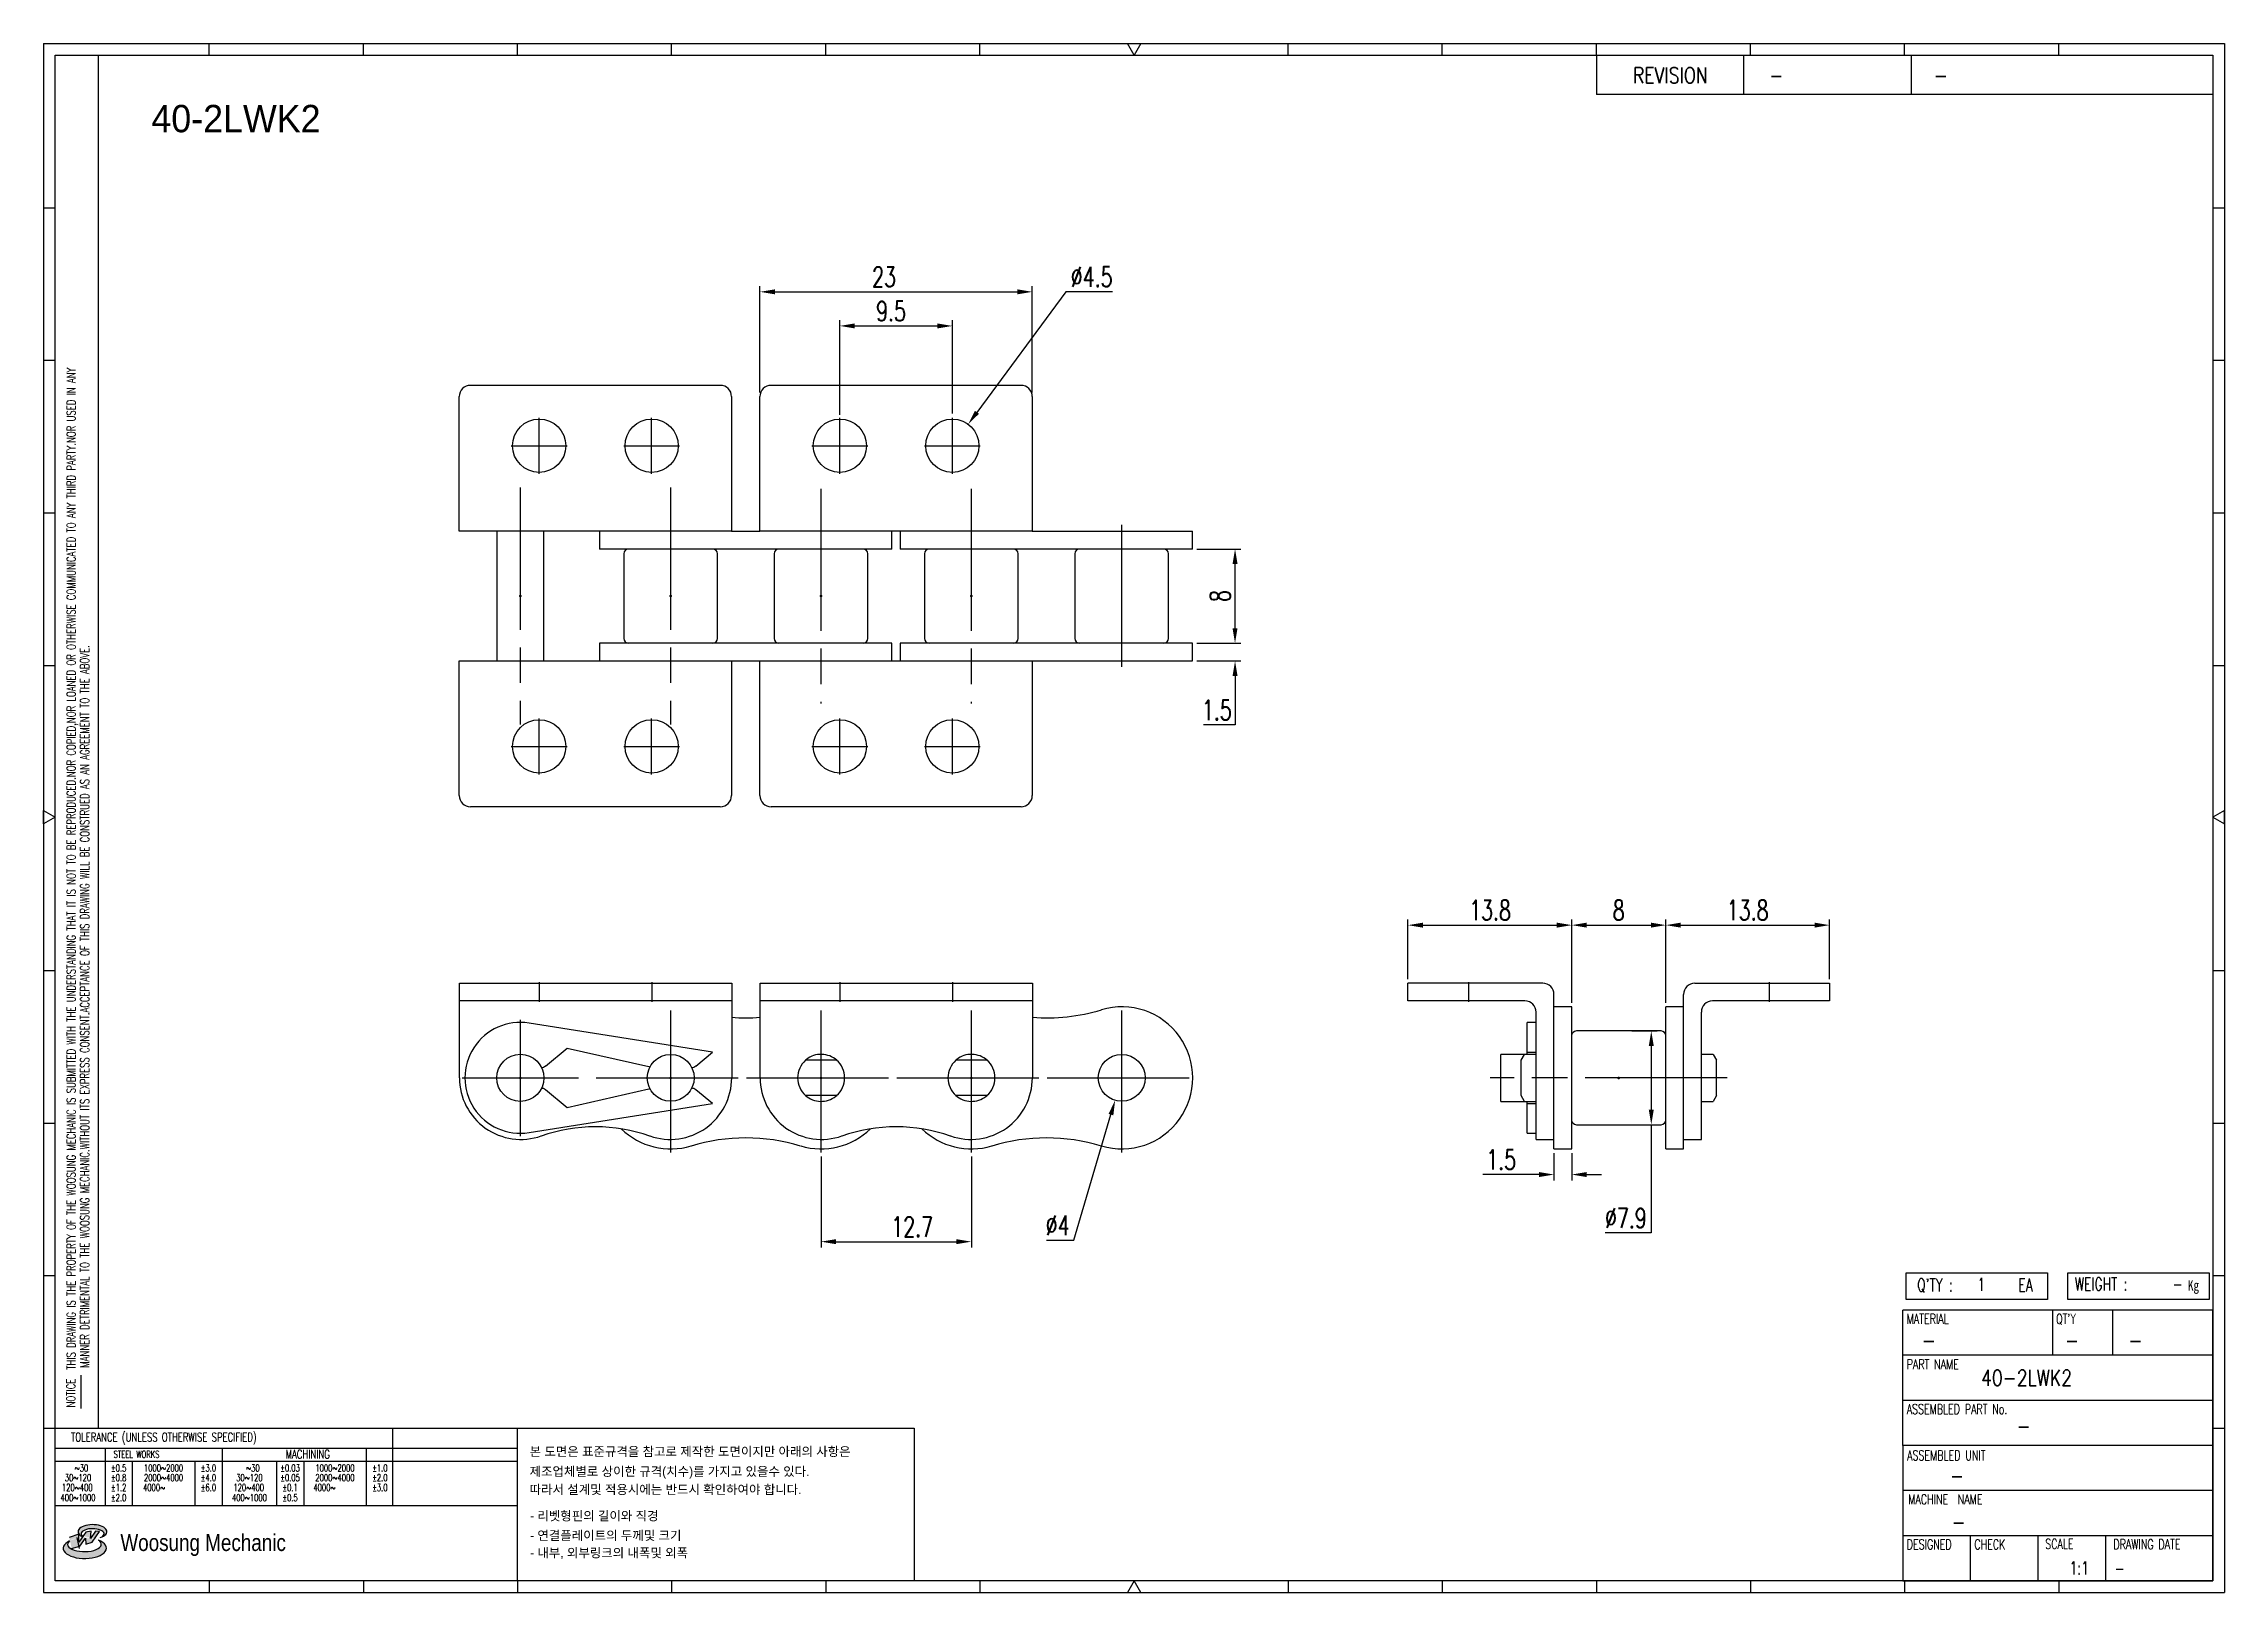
# Model space of a CAD drawing. Header units: millimetres. Extents: x 333 to 518, y 59 to 190.
import ezdxf
from ezdxf.enums import TextEntityAlignment as Align

# ---------------------------------------------------------------- set-up
doc = ezdxf.new("R2010")
doc.units = ezdxf.units.MM
doc.linetypes.add('AM_ISO08W050', pattern=[18, 12, -1.5, 3, -1.5])
doc.layers.get('Defpoints').update_dxf_attribs({"color": 80})
doc.layers.add('2d ConnectionPoints', color=7, linetype='Continuous', lineweight=50)
doc.layers.add('CL1', color=140, linetype='AM_ISO08W050', lineweight=25)
for name, color, linetype in [('S-DIM', 7, 'Continuous'), ('TITLE', 7, 'Continuous'), ('도면레이아웃', 7, 'Continuous')]:
    doc.layers.add(name, color=color, linetype=linetype)
doc.styles.add('HAN', font='ROMANS.shx', dxfattribs={"width": 0.7, "bigfont": 'whgtxt.shx'})
doc.styles.add('HKD_ST2', font='romans.shx', dxfattribs={"width": 0.7, "height": 4, "bigfont": '@extfont2.shx'})
doc.styles.add('HSG', font='SIMPLEX.shx', dxfattribs={"width": 0.7, "bigfont": 'HSG.shx'})
doc.styles.add('MtXpl_', font='Gulim.ttf')
doc.styles.add('SLDTEXTSTYLE4', font='arial.ttf', dxfattribs={"width": 0.8})
doc.dimstyles.new('AP0.7', dxfattribs={"dimscale": 0.7, "dimtxt": 2.4, "dimasz": 1.8, "dimexe": 0.7, "dimexo": 0.5, "dimgap": 0.6, "dimtad": 1, "dimtoh": 1, "dimdec": 1, "dimrnd": 0.01, "dimzin": 9, "dimdsep": 46, "dimtxsty": 'HSG', "dimcen": 0, "dimclrd": 251, "dimclre": 251, "dimclrt": 60, "dimazin": 2, "dimtp": 1, "dimtm": 1, "dimtfac": 0.5, "dimtdec": 1, "dimtofl": 0, "dimtmove": 0, "dimatfit": 3, "dimfxl": 0, "dimtvp": 1, "dimtolj": 2, "dimlwd": -1, "dimlwe": -1, "dimarcsym": 0})

# ---------------------------------------------------------------- blocks, each defined once
blk = doc.blocks.new('MAST')
at = {"layer": '도면레이아웃'}
h = blk.add_hatch(color=10, dxfattribs=at)
h.paths.add_polyline_path([(1.544, 35.177), (1.554, 34.966), (1.779, 35.034), (2.054, 35.422), (1.908, 35.446), (1.728, 35.167), (1.741, 35.439), (1.547, 35.405), (1.292, 35.041), (1.295, 35.33), (0.943, 35.208), (1.03, 34.8), (1.336, 34.885)])
edge = h.paths.add_edge_path()
edge.add_ellipse((1.795, 35.421), major_axis=(-0.53, 0), ratio=0.487785, start_angle=122.36065, end_angle=403.39574)
edge.add_line((1.411, 35.244), (1.419, 35.261))
edge.add_ellipse((1.798, 35.344), major_axis=(-0.423, 0), ratio=0.444396, start_angle=131.58977, end_angle=386.19408, ccw=False)
edge = h.paths.add_edge_path()
edge.add_ellipse((1.512, 34.815), major_axis=(-0.793, 0), ratio=0.480113, start_angle=314.67633, end_angle=590.85213)
edge.add_ellipse((1.501, 34.958), major_axis=(-0.62, 0), ratio=0.43311, start_angle=331.7024, end_angle=574.42495, ccw=False)
at = {"color": 140}
for p, q in [((0, 90.118), (80.15, 90.118)), ((0, 90.118), (0, 33.191)), ((80.15, 90.118), (80.15, 33.191)), ((57.068, 89.693), (57.068, 88.246)), ((62.47, 89.693), (62.47, 88.246)), ((68.635, 89.693), (68.635, 88.246)), ((79.725, 88.246), (57.068, 88.246)), ((68.449, 43.961), (68.449, 44.936)), ((68.449, 44.936), (73.654, 44.936)), ((73.654, 44.936), (73.654, 43.961)), ((74.39, 43.961), (74.39, 44.936)), ((74.39, 44.936), (79.595, 44.936)), ((79.595, 44.936), (79.595, 43.961)), ((68.336, 38.59), (68.336, 43.563)), ((79.725, 43.563), (68.336, 43.563)), ((73.654, 43.961), (68.449, 43.961)), ((73.827, 43.563), (73.827, 41.905)), ((79.595, 43.961), (74.39, 43.961)), ((76.037, 43.563), (76.037, 41.905)), ((79.725, 38.59), (79.725, 43.563)), ((79.725, 41.905), (68.336, 41.905)), ((79.725, 40.248), (68.336, 40.248)), ((68.336, 38.59), (68.336, 33.616)), ((79.725, 38.59), (68.336, 38.59)), ((79.725, 33.616), (79.725, 38.59)), ((79.725, 36.932), (68.336, 36.932)), ((79.725, 35.274), (68.336, 35.274)), ((70.822, 33.616), (70.822, 35.274)), ((73.309, 33.616), (73.309, 35.274)), ((75.796, 33.616), (75.796, 35.274)), ((0, 33.191), (80.15, 33.191)), ((68.336, 33.616), (79.725, 33.616))]:
    blk.add_line(p, q, dxfattribs=at)
for p, q in [((6.089, 89.693), (6.089, 90.118)), ((11.753, 89.693), (11.753, 90.118)), ((17.418, 89.693), (17.418, 90.118)), ((23.082, 89.693), (23.082, 90.118)), ((28.746, 89.693), (28.746, 90.118)), ((34.411, 89.693), (34.411, 90.118)), ((45.739, 89.693), (45.739, 90.118)), ((51.404, 89.693), (51.404, 90.118)), ((57.068, 89.693), (57.068, 90.118)), ((62.732, 89.693), (62.732, 90.118)), ((68.397, 89.693), (68.397, 90.118)), ((74.061, 89.693), (74.061, 90.118)), ((0, 84.085), (0.425, 84.085)), ((79.725, 84.085), (80.15, 84.085)), ((0, 78.478), (0.425, 78.478)), ((79.725, 78.478), (80.15, 78.478)), ((0, 72.87), (0.425, 72.87)), ((79.725, 72.87), (80.15, 72.87)), ((0, 67.262), (0.425, 67.262)), ((79.725, 67.262), (80.15, 67.262)), ((0, 56.047), (0.425, 56.047)), ((79.725, 56.047), (80.15, 56.047)), ((0, 50.439), (0.425, 50.439)), ((79.725, 50.439), (80.15, 50.439)), ((0, 44.832), (0.425, 44.832)), ((79.725, 44.832), (80.15, 44.832)), ((1.377, 39.947), (1.377, 41.174)), ((0, 39.224), (0.425, 39.224)), ((79.725, 39.224), (80.15, 39.224)), ((6.089, 33.616), (6.089, 33.191)), ((11.753, 33.616), (11.753, 33.191)), ((17.418, 33.616), (17.418, 33.191)), ((23.082, 33.616), (23.082, 33.191)), ((28.746, 33.616), (28.746, 33.191)), ((34.411, 33.616), (34.411, 33.191)), ((45.739, 33.616), (45.739, 33.191)), ((51.404, 33.616), (51.404, 33.191)), ((57.068, 33.616), (57.068, 33.191)), ((62.732, 33.616), (62.732, 33.191)), ((68.397, 33.616), (68.397, 33.191)), ((74.061, 33.616), (74.061, 33.191))]:
    blk.add_line(p, q)
at = {"color": 2}
for p, q in [((2.017, 39.224), (2.017, 89.693)), ((0.425, 39.224), (17.418, 39.224)), ((0.425, 38.487), (17.418, 38.487)), ((2.257, 38.487), (2.257, 36.382)), ((6.557, 38.5), (6.557, 36.382)), ((11.857, 38.487), (11.857, 36.382)), ((12.816, 39.224), (12.816, 36.382)), ((17.418, 33.616), (17.418, 39.224)), ((0.425, 38.012), (17.418, 38.012)), ((3.257, 38.012), (3.257, 36.382)), ((5.557, 38.012), (5.557, 36.382)), ((8.557, 38.012), (8.557, 36.382)), ((9.557, 38.026), (9.557, 36.382)), ((0.425, 36.382), (17.418, 36.382))]:
    blk.add_line(p, q, dxfattribs=at)
for points in [[(40.075, 89.693), (39.83, 90.118), (40.32, 90.118)], [(0.425, 61.679), (0, 61.433), (0, 61.924)], [(79.725, 61.679), (80.15, 61.433), (80.15, 61.924)], [(40.075, 33.616), (39.83, 33.191), (40.32, 33.191)]]:
    blk.add_lwpolyline(points, close=True)
at = {"color": 140}
blk.add_lwpolyline([(0.425, 89.693), (79.725, 89.693), (79.725, 33.616), (0.425, 33.616)], close=True, dxfattribs=at)
at = {"layer": '도면레이아웃'}
for p, q in [((1.295, 35.33), (0.943, 35.208)), ((1.547, 35.405), (1.292, 35.041)), ((1.292, 35.041), (1.295, 35.33)), ((1.741, 35.439), (1.547, 35.405)), ((1.908, 35.446), (1.728, 35.167)), ((1.728, 35.167), (1.741, 35.439)), ((1.779, 35.034), (2.054, 35.422)), ((2.054, 35.422), (1.908, 35.446)), ((1.03, 34.8), (1.336, 34.885)), ((1.224, 35.208), (1.311, 34.8)), ((1.224, 35.208), (1.224, 35.208)), ((1.336, 34.885), (1.544, 35.177)), ((1.419, 35.261), (1.411, 35.244)), ((1.544, 35.177), (1.554, 34.966)), ((1.554, 34.966), (1.779, 35.034))]:
    blk.add_line(p, q, dxfattribs=at)
for centre, major_axis, ratio, start_param, end_param in [((1.795, 35.421), (-0.53, 0), 0.487785, 2.135596, 7.040584), ((1.798, 35.344), (-0.423, 0), 0.444396, 2.296675, 6.740358), ((1.512, 34.815), (-0.793, 0), 0.480113, 5.492138, 10.312315), ((1.501, 34.958), (-0.62, 0), 0.43311, 5.789299, 10.025607)]:
    blk.add_ellipse(centre, major_axis=major_axis, ratio=ratio, start_param=start_param, end_param=end_param, dxfattribs=at)
for s, height, style, width, p in [('REVISION', 0.5806, 'HAN', 0.8, (58.415, 88.664)), ('-', 0.581, 'HAN', 0.8, (63.426, 88.664)), ('-', 0.581, 'HAN', 0.8, (69.468, 88.664)), ("Q'TY : ", 0.4746, 'HKD_ST2', 0.7, (68.857, 44.253)), ('1', 0.475, 'HKD_ST2', 0.7, (71.071, 44.275)), ('EA', 0.4746, 'HKD_ST2', 0.7, (72.578, 44.253)), ('WEIGHT : ', 0.4746, 'HKD_ST2', 0.7, (74.65, 44.286)), ('-', 0.581, 'HAN', 0.8, (69.029, 42.157)), ('-', 0.581, 'HAN', 0.8, (74.289, 42.157)), ('-', 0.581, 'HAN', 0.8, (76.623, 42.157)), ('-', 0.581, 'HAN', 0.8, (72.515, 39.013)), ('-', 0.581, 'HAN', 0.8, (70.067, 37.189)), ('-', 0.581, 'HAN', 0.8, (70.126, 35.48)), ('1:1', 0.4746, 'HKD_ST2', 0.7, (74.458, 33.848)), ('-', 0.475, 'HKD_ST2', 0.7, (76.112, 33.837))]:
    blk.add_text(s, height=height, dxfattribs=dict(style=style, width=width)).set_placement(p)
at = {"color": 6, "style": 'HKD_ST2', "width": 0.7}
for s, p in [(' THIS DRAWING IS THE PROPERTY OF THE WOOSUNG MECHANIC IS SUBMITTED WITH THE UNDERSTANDING THAT IT IS NOT TO BE REPRODUCED.NOR COPIED,NOR LOANED OR OTHERWISE COMMUNICATED TO ANY THIRD PARTY.NOR USED IN ANY', (1.173, 41.217)), ('MANNER DETRIMENTAL TO THE WOOSUNG MECHANIC.WITHOUT ITS EXPRESS CONSENT.ACCEPTANCE OF THIS DRAWING WILL BE CONSTRUED AS AN AGREEMENT TO THE ABOVE.', (1.672, 41.447))]:
    blk.add_text(s, height=0.326266, rotation=90, dxfattribs=at).set_placement(p)
at = {"style": 'HKD_ST2', "width": 0.7}
blk.add_text('-', height=0.475, dxfattribs=at).set_placement((78.613, 44.286), align=Align.RIGHT)
at = {"color": 254, "style": 'HKD_ST2', "width": 0.7}
for s, height, p in [('MATERIAL', 0.3651, (68.474, 43.425)), ("QT'Y", 0.3651, (73.965, 43.425)), ('PART NAME', 0.3651, (68.474, 41.756)), ('ASSEMBLED PART No.', 0.36511, (68.474, 40.109)), ('ASSEMBLED UNIT', 0.36511, (68.49, 38.408)), ('MACHINE  NAME', 0.36511, (68.532, 36.794)), ('DESIGNED', 0.3651, (68.474, 35.136)), ('CHECK', 0.3651, (70.961, 35.136)), ('SCALE', 0.3651, (73.566, 35.153)), ('DRAWING DATE', 0.36511, (76.071, 35.141))]:
    blk.add_text(s, height=height, dxfattribs=at).set_placement(p, align=Align.TOP_LEFT)
at = {"style": 'HKD_ST2', "width": 0.7}
blk.add_text('NOTICE', height=0.3263, rotation=90, dxfattribs=at).set_placement((1.163, 39.988))
blk.add_text('TOLERANCE (UNLESS OTHERWISE SPECIFIED)', height=0.32627, dxfattribs=at).set_placement((4.417, 38.896), align=Align.MIDDLE_CENTER)
at = {"color": 4, "style": 'HKD_ST2', "width": 0.7}
for s, height, p in [('%%12630', 0.261, (1.389, 37.762)), ('1000%%1262000', 0.26101, (4.407, 37.762)), ('%%12630', 0.261, (7.689, 37.762)), ('1000%%1262000', 0.26101, (10.707, 37.762)), ('120%%126400', 0.26101, (1.237, 37.045)), ('30%%126120', 0.261, (1.263, 37.411)), ('4000%%126', 0.261, (4.061, 37.045)), ('2000%%1264000', 0.26101, (4.407, 37.411)), ('120%%126400', 0.26101, (7.537, 37.045)), ('30%%126120', 0.261, (7.563, 37.411)), ('4000%%126', 0.261, (10.321, 37.045)), ('2000%%1264000', 0.26101, (10.707, 37.411)), ('400%%1261000', 0.26101, (1.263, 36.67)), ('400%%1261000', 0.26101, (7.563, 36.67))]:
    blk.add_text(s, height=height, dxfattribs=at).set_placement(p, align=Align.MIDDLE_CENTER)
for s, height, p in [('%%P0.5', 0.261, (2.757, 37.762)), ('STEEL WORKS', 0.26101, (3.416, 38.268)), ('%%P3.0', 0.261, (6.057, 37.762)), ('%%P0.03', 0.261, (9.057, 37.762)), ('MACHINING', 0.3263, (9.707, 38.27)), ('%%P1.0', 0.261, (12.357, 37.762)), ('%%P0.8', 0.261, (2.757, 37.411)), ('%%P1.2', 0.261, (2.757, 37.045)), ('%%P4.0', 0.261, (6.057, 37.411)), ('%%P6.0', 0.261, (6.057, 37.045)), ('%%P0.05', 0.261, (9.057, 37.411)), ('%%P0.1', 0.261, (9.057, 37.045)), ('%%P2.0', 0.261, (12.357, 37.411)), ('%%P3.0', 0.261, (12.357, 37.045)), ('%%P2.0', 0.261, (2.757, 36.67)), ('%%P0.5', 0.261, (9.057, 36.67))]:
    blk.add_text(s, height=height, dxfattribs=at).set_placement(p, align=Align.MIDDLE)
at = {"color": 1, "style": 'SLDTEXTSTYLE4', "width": 0.8}
blk.add_text('Woosung Mechanic', height=0.61957, dxfattribs=at).set_placement((2.822, 34.711))
at = {"layer": 'TITLE', "width": 0.8}
blk.add_text('Kg', height=0.3789, dxfattribs=at).set_placement((78.807, 44.286))
blk = doc.blocks.new('*D2')
at = {"layer": 'Defpoints', "color": 0, "transparency": 16777216}
for p in [(430.53, 139.24), (434.11, 139.24), (430.53, 137.74)]:
    blk.add_point(p, dxfattribs=at)
at = {"layer": 'S-DIM', "color": 251, "transparency": 16777216}
for p, q in [((434.11, 140.5), (434.11, 141.76)), ((430.88, 139.24), (434.6, 139.24)), ((430.88, 137.74), (434.6, 137.74)), ((434.11, 136.48), (434.11, 132.33)), ((434.11, 132.33), (431.45, 132.33))]:
    blk.add_line(p, q, dxfattribs=at)
for points in [[(433.9, 140.5), (434.32, 140.5), (434.11, 139.24)], [(433.9, 136.48), (434.32, 136.48), (434.11, 137.74)]]:
    blk.add_solid(points, dxfattribs=at)
at = {"layer": 'S-DIM', "color": 60, "transparency": 16777216, "insert": (432.57, 133.59), "char_height": 1.68, "attachment_point": 5, "style": 'HSG'}
blk.add_mtext('\\A2;1.5', dxfattribs=at)
blk = doc.blocks.new('*D3')
at = {"layer": 'Defpoints', "color": 0, "transparency": 16777216}
for p in [(430.53, 147.19), (434.11, 147.19), (430.53, 139.24)]:
    blk.add_point(p, dxfattribs=at)
at = {"layer": 'S-DIM', "color": 251, "transparency": 16777216}
for p, q in [((430.88, 147.19), (434.6, 147.19)), ((434.11, 140.5), (434.11, 145.93)), ((430.88, 139.24), (434.6, 139.24))]:
    blk.add_line(p, q, dxfattribs=at)
for points in [[(433.9, 145.93), (434.32, 145.93), (434.11, 147.19)], [(433.9, 140.5), (434.32, 140.5), (434.11, 139.24)]]:
    blk.add_solid(points, dxfattribs=at)
at = {"layer": 'S-DIM', "color": 60, "transparency": 16777216, "insert": (432.85, 143.22), "char_height": 1.68, "attachment_point": 5, "rotation": 90, "style": 'HSG'}
blk.add_mtext('\\A2;8', dxfattribs=at)
blk = doc.blocks.new('*D4')
at = {"layer": 'Defpoints', "color": 0, "transparency": 16777216}
for p in [(416.98, 168.92), (393.98, 160.07), (416.98, 160.07)]:
    blk.add_point(p, dxfattribs=at)
at = {"layer": 'S-DIM', "color": 251, "transparency": 16777216}
for p, q in [((393.98, 160.42), (393.98, 169.41)), ((395.24, 168.92), (415.72, 168.92)), ((416.98, 160.42), (416.98, 169.41))]:
    blk.add_line(p, q, dxfattribs=at)
for points in [[(395.24, 169.13), (395.24, 168.71), (393.98, 168.92)], [(415.72, 169.13), (415.72, 168.71), (416.98, 168.92)]]:
    blk.add_solid(points, dxfattribs=at)
at = {"layer": 'S-DIM', "color": 60, "transparency": 16777216, "insert": (404.46, 170.18), "char_height": 1.68, "attachment_point": 5, "style": 'HSG'}
blk.add_mtext('\\A2;23', dxfattribs=at)
blk = doc.blocks.new('*D5')
at = {"layer": 'Defpoints', "color": 0, "transparency": 16777216}
for p in [(410.23, 166.04), (400.73, 158.17), (410.23, 158.28)]:
    blk.add_point(p, dxfattribs=at)
at = {"layer": 'S-DIM', "color": 251, "transparency": 16777216}
for p, q in [((400.73, 158.52), (400.73, 166.53)), ((401.99, 166.04), (408.97, 166.04)), ((410.23, 158.63), (410.23, 166.53))]:
    blk.add_line(p, q, dxfattribs=at)
for points in [[(401.99, 166.25), (401.99, 165.83), (400.73, 166.04)], [(408.97, 166.25), (408.97, 165.83), (410.23, 166.04)]]:
    blk.add_solid(points, dxfattribs=at)
at = {"layer": 'S-DIM', "color": 60, "transparency": 16777216, "insert": (405.05, 167.3), "char_height": 1.68, "attachment_point": 5, "style": 'HSG'}
blk.add_mtext('\\A2;9.5', dxfattribs=at)
blk = doc.blocks.new('*D6')
at = {"layer": 'Defpoints', "color": 0, "transparency": 16777216}
for p in [(411.56, 157.73), (408.89, 154.11)]:
    blk.add_point(p, dxfattribs=at)
at = {"layer": 'S-DIM', "color": 251, "transparency": 16777216}
for p, q in [((419.82, 168.92), (412.31, 158.74)), ((423.77, 168.92), (419.82, 168.92))]:
    blk.add_line(p, q, dxfattribs=at)
blk.add_solid([(412.14, 158.87), (412.48, 158.62), (411.56, 157.73)], dxfattribs=at)
at = {"layer": 'S-DIM', "color": 60, "transparency": 16777216, "insert": (422, 170.18), "char_height": 1.68, "attachment_point": 5, "style": 'HSG'}
blk.add_mtext('\\A2;∅4.5', dxfattribs=at)
blk = doc.blocks.new('*D7')
at = {"layer": 'Defpoints', "color": 0, "transparency": 16777216}
for p in [(399.14, 96.22), (411.84, 96.22), (411.84, 88.68)]:
    blk.add_point(p, dxfattribs=at)
at = {"layer": 'S-DIM', "color": 251, "transparency": 16777216}
for p, q in [((399.14, 95.87), (399.14, 88.19)), ((411.84, 95.87), (411.84, 88.19)), ((400.4, 88.68), (410.58, 88.68))]:
    blk.add_line(p, q, dxfattribs=at)
for points in [[(400.4, 88.89), (400.4, 88.47), (399.14, 88.68)], [(410.58, 88.89), (410.58, 88.47), (411.84, 88.68)]]:
    blk.add_solid(points, dxfattribs=at)
at = {"layer": 'S-DIM', "color": 60, "transparency": 16777216, "insert": (406.84, 89.94), "char_height": 1.68, "attachment_point": 5, "style": 'HSG'}
blk.add_mtext('\\A2;12.7', dxfattribs=at)
blk = doc.blocks.new('*D8')
at = {"layer": 'Defpoints', "color": 0, "transparency": 16777216}
for p in [(425.11, 104.42), (423.98, 100.61)]:
    blk.add_point(p, dxfattribs=at)
at = {"layer": 'S-DIM', "color": 251, "transparency": 16777216}
for p, q in [((420.5, 88.8), (423.63, 99.41)), ((418.17, 88.8), (420.5, 88.8))]:
    blk.add_line(p, q, dxfattribs=at)
blk.add_solid([(423.42, 99.47), (423.83, 99.35), (423.98, 100.61)], dxfattribs=at)
at = {"layer": 'S-DIM', "color": 60, "transparency": 16777216, "insert": (419.12, 90.06), "char_height": 1.68, "attachment_point": 5, "style": 'HSG'}
blk.add_mtext('\\A2;∅4', dxfattribs=at)
blk = doc.blocks.new('*D9')
at = {"layer": 'Defpoints', "color": 0, "transparency": 16777216}
for p in [(462.55, 115.42), (448.72, 110.52), (462.55, 108.52)]:
    blk.add_point(p, dxfattribs=at)
at = {"layer": 'S-DIM', "color": 251, "transparency": 16777216}
for p, q in [((448.72, 110.87), (448.72, 115.91)), ((449.98, 115.42), (461.29, 115.42)), ((462.55, 108.87), (462.55, 115.91))]:
    blk.add_line(p, q, dxfattribs=at)
for points in [[(449.98, 115.63), (449.98, 115.21), (448.72, 115.42)], [(461.29, 115.63), (461.29, 115.21), (462.55, 115.42)]]:
    blk.add_solid(points, dxfattribs=at)
at = {"layer": 'S-DIM', "color": 60, "transparency": 16777216, "insert": (455.65, 116.68), "char_height": 1.68, "attachment_point": 5, "style": 'HSG'}
blk.add_mtext('\\A2;13.8', dxfattribs=at)
blk = doc.blocks.new('*D10')
at = {"layer": 'Defpoints', "color": 0, "transparency": 16777216}
for p in [(470.5, 115.42), (462.55, 108.52), (470.5, 108.52)]:
    blk.add_point(p, dxfattribs=at)
at = {"layer": 'S-DIM', "color": 251, "transparency": 16777216}
for p, q in [((462.55, 108.87), (462.55, 115.91)), ((463.81, 115.42), (469.24, 115.42)), ((470.5, 108.87), (470.5, 115.91))]:
    blk.add_line(p, q, dxfattribs=at)
for points in [[(463.81, 115.63), (463.81, 115.21), (462.55, 115.42)], [(469.24, 115.63), (469.24, 115.21), (470.5, 115.42)]]:
    blk.add_solid(points, dxfattribs=at)
at = {"layer": 'S-DIM', "color": 60, "transparency": 16777216, "insert": (466.52, 116.68), "char_height": 1.68, "attachment_point": 5, "style": 'HSG'}
blk.add_mtext('\\A2;8', dxfattribs=at)
blk = doc.blocks.new('*D11')
at = {"layer": 'Defpoints', "color": 0, "transparency": 16777216}
for p in [(484.32, 115.42), (484.32, 110.52), (470.5, 108.52)]:
    blk.add_point(p, dxfattribs=at)
at = {"layer": 'S-DIM', "color": 251, "transparency": 16777216}
for p, q in [((470.5, 108.87), (470.5, 115.91)), ((471.76, 115.42), (483.06, 115.42)), ((484.32, 110.87), (484.32, 115.91))]:
    blk.add_line(p, q, dxfattribs=at)
for points in [[(471.76, 115.63), (471.76, 115.21), (470.5, 115.42)], [(483.06, 115.63), (483.06, 115.21), (484.32, 115.42)]]:
    blk.add_solid(points, dxfattribs=at)
at = {"layer": 'S-DIM', "color": 60, "transparency": 16777216, "insert": (477.41, 116.68), "char_height": 1.68, "attachment_point": 5, "style": 'HSG'}
blk.add_mtext('\\A2;13.8', dxfattribs=at)
blk = doc.blocks.new('*D12')
at = {"layer": 'Defpoints', "color": 0, "transparency": 16777216}
for p in [(461.05, 96.52), (462.55, 96.52), (461.05, 94.35)]:
    blk.add_point(p, dxfattribs=at)
at = {"layer": 'S-DIM', "color": 251, "transparency": 16777216}
for p, q in [((461.05, 96.17), (461.05, 93.86)), ((462.55, 96.17), (462.55, 93.86)), ((459.79, 94.35), (455.05, 94.35)), ((463.81, 94.35), (465.07, 94.35))]:
    blk.add_line(p, q, dxfattribs=at)
for points in [[(459.79, 94.56), (459.79, 94.14), (461.05, 94.35)], [(463.81, 94.56), (463.81, 94.14), (462.55, 94.35)]]:
    blk.add_solid(points, dxfattribs=at)
at = {"layer": 'S-DIM', "color": 60, "transparency": 16777216, "insert": (456.59, 95.61), "char_height": 1.68, "attachment_point": 5, "style": 'HSG'}
blk.add_mtext('\\A2;1.5', dxfattribs=at)
blk = doc.blocks.new('*D13')
at = {"layer": 'Defpoints', "color": 0, "transparency": 16777216}
for p in [(467.28, 106.48), (467.28, 98.56), (469.27, 98.56)]:
    blk.add_point(p, dxfattribs=at)
at = {"layer": 'S-DIM', "color": 251, "transparency": 16777216}
for p, q in [((467.63, 106.48), (469.76, 106.48)), ((469.27, 105.22), (469.27, 99.82)), ((467.63, 98.56), (469.76, 98.56)), ((469.27, 98.56), (469.27, 89.42)), ((469.27, 89.42), (465.38, 89.42))]:
    blk.add_line(p, q, dxfattribs=at)
for points in [[(469.06, 105.22), (469.48, 105.22), (469.27, 106.48)], [(469.06, 99.82), (469.48, 99.82), (469.27, 98.56)]]:
    blk.add_solid(points, dxfattribs=at)
at = {"layer": 'S-DIM', "color": 60, "transparency": 16777216, "insert": (467.12, 90.68), "char_height": 1.68, "attachment_point": 5, "style": 'HSG'}
blk.add_mtext('\\A2;%%c7.9', dxfattribs=at)

msp = doc.modelspace()

# ---------------------------------------------------------------- linework, layer by layer
for p, q in [((390.63, 161.02), (369.53, 161.02)), ((416.03, 161.02), (394.93, 161.02)), ((368.58, 148.69), (368.58, 160.07)), ((391.58, 160.07), (391.58, 148.69)), ((393.98, 148.69), (393.98, 160.07)), ((416.98, 160.07), (416.98, 148.69)), ((391.58, 148.69), (368.58, 148.69)), ((371.74, 148.69), (371.74, 137.74)), ((375.71, 137.74), (375.71, 148.69)), ((380.43, 148.69), (380.43, 147.19)), ((391.58, 148.69), (393.98, 148.69)), ((416.98, 148.69), (393.98, 148.69)), ((405.13, 147.19), (405.13, 148.69)), ((405.83, 148.69), (405.83, 147.19)), ((416.98, 148.69), (430.53, 148.69)), ((430.53, 147.19), (430.53, 148.69)), ((405.13, 147.19), (380.43, 147.19)), ((382.47, 146.79), (382.47, 139.64)), ((390.39, 139.64), (390.39, 146.79)), ((395.17, 146.79), (395.17, 139.64)), ((403.09, 139.64), (403.09, 146.79)), ((430.53, 147.19), (405.83, 147.19)), ((407.87, 146.79), (407.87, 139.64)), ((415.79, 139.64), (415.79, 146.79)), ((420.57, 146.79), (420.57, 139.64)), ((428.49, 139.64), (428.49, 146.79)), ((380.43, 139.24), (380.43, 137.74)), ((405.13, 139.24), (380.43, 139.24)), ((405.13, 137.74), (405.13, 139.24)), ((405.83, 139.24), (405.83, 137.74)), ((430.53, 139.24), (405.83, 139.24)), ((430.53, 137.74), (430.53, 139.24)), ((368.58, 126.37), (368.58, 137.74)), ((368.58, 137.74), (391.58, 137.74)), ((391.58, 137.74), (393.98, 137.74)), ((391.58, 137.74), (391.58, 126.37)), ((393.98, 126.37), (393.98, 137.74)), ((393.98, 137.74), (416.98, 137.74)), ((416.98, 137.74), (430.53, 137.74)), ((416.98, 137.74), (416.98, 126.37)), ((390.63, 125.42), (369.53, 125.42)), ((416.03, 125.42), (394.93, 125.42)), ((368.59, 110.52), (391.59, 110.52)), ((368.59, 102.52), (368.59, 110.52)), ((391.59, 109.02), (368.59, 109.02)), ((391.59, 110.52), (391.59, 102.52)), ((393.99, 110.52), (416.99, 110.52)), ((393.99, 102.52), (393.99, 110.52)), ((416.99, 109.02), (393.99, 109.02)), ((416.99, 110.52), (416.99, 102.52)), ((460.1, 110.52), (448.72, 110.52)), ((448.72, 109.02), (448.72, 110.52)), ((458.6, 109.02), (448.72, 109.02)), ((461.05, 108.52), (461.05, 109.57)), ((472, 108.52), (472, 109.57)), ((472.95, 110.52), (484.32, 110.52)), ((484.32, 109.02), (474.45, 109.02)), ((484.32, 110.52), (484.32, 109.02)), ((389.96, 104.69), (374.48, 107.14)), ((459.55, 107.2), (458.8, 107.2)), ((458.8, 104.5), (458.8, 107.2)), ((459.55, 97.32), (459.55, 108.07)), ((462.55, 108.52), (461.05, 108.52)), ((461.05, 96.52), (461.05, 108.52)), ((462.55, 96.52), (462.55, 108.52)), ((472, 108.52), (470.5, 108.52)), ((470.5, 96.52), (470.5, 108.52)), ((472, 96.52), (472, 108.52)), ((473.5, 97.32), (473.5, 108.07)), ((375.86, 103.52), (377.68, 105.04)), ((377.68, 105.04), (384.59, 103.47)), ((470.1, 106.48), (462.94, 106.48)), ((388.56, 103.52), (389.96, 104.69)), ((397.91, 104.07), (397.83, 104.01)), ((400.46, 104.01), (397.83, 104.01)), ((398.05, 104.17), (397.91, 104.07)), ((398.19, 104.26), (398.05, 104.17)), ((398.35, 104.34), (398.19, 104.26)), ((398.51, 104.4), (398.35, 104.34)), ((398.68, 104.45), (398.51, 104.4)), ((398.85, 104.48), (398.68, 104.45)), ((399.02, 104.5), (398.85, 104.48)), ((399.19, 104.5), (399.02, 104.5)), ((399.37, 104.49), (399.19, 104.5)), ((399.54, 104.46), (399.37, 104.49)), ((399.71, 104.42), (399.54, 104.46)), ((399.87, 104.37), (399.71, 104.42)), ((400.03, 104.3), (399.87, 104.37)), ((400.18, 104.21), (400.03, 104.3)), ((400.32, 104.12), (400.18, 104.21)), ((400.46, 104.01), (400.32, 104.12)), ((410.61, 104.07), (410.53, 104.01)), ((413.16, 104.01), (410.53, 104.01)), ((410.75, 104.17), (410.61, 104.07)), ((410.89, 104.26), (410.75, 104.17)), ((411.05, 104.34), (410.89, 104.26)), ((411.21, 104.4), (411.05, 104.34)), ((411.38, 104.45), (411.21, 104.4)), ((411.55, 104.48), (411.38, 104.45)), ((411.72, 104.5), (411.55, 104.48)), ((411.89, 104.5), (411.72, 104.5)), ((412.07, 104.49), (411.89, 104.5)), ((412.24, 104.46), (412.07, 104.49)), ((412.41, 104.42), (412.24, 104.46)), ((412.57, 104.37), (412.41, 104.42)), ((412.73, 104.3), (412.57, 104.37)), ((412.88, 104.21), (412.73, 104.3)), ((413.02, 104.12), (412.88, 104.21)), ((413.16, 104.01), (413.02, 104.12)), ((456.57, 100.53), (456.57, 104.5)), ((458.56, 104.5), (456.57, 104.5)), ((458.27, 104.01), (458.56, 104.5)), ((458.27, 101.03), (458.27, 104.01)), ((459.55, 104.5), (458.56, 104.5)), ((458.8, 104.69), (459.55, 104.69)), ((474.49, 104.5), (473.5, 104.5)), ((474.49, 104.5), (474.77, 104.01)), ((474.77, 101.03), (474.77, 104.01)), ((377.68, 99.99), (375.86, 101.52)), ((384.59, 101.57), (377.68, 99.99)), ((389.96, 100.35), (388.56, 101.52)), ((374.48, 97.9), (389.96, 100.35)), ((397.83, 101.03), (397.97, 100.92)), ((400.46, 101.03), (397.83, 101.03)), ((397.97, 100.92), (398.11, 100.82)), ((398.11, 100.82), (398.26, 100.74)), ((398.26, 100.74), (398.42, 100.67)), ((398.42, 100.67), (398.58, 100.61)), ((398.58, 100.61), (398.75, 100.57)), ((398.75, 100.57), (398.92, 100.55)), ((398.92, 100.55), (399.1, 100.53)), ((399.1, 100.53), (399.27, 100.54)), ((399.27, 100.54), (399.44, 100.56)), ((399.44, 100.56), (399.61, 100.59)), ((399.61, 100.59), (399.78, 100.64)), ((399.78, 100.64), (399.94, 100.7)), ((399.94, 100.7), (400.09, 100.78)), ((400.09, 100.78), (400.24, 100.86)), ((400.24, 100.86), (400.38, 100.97)), ((400.38, 100.97), (400.46, 101.03)), ((410.53, 101.03), (410.67, 100.92)), ((413.16, 101.03), (410.53, 101.03)), ((410.67, 100.92), (410.81, 100.82)), ((410.81, 100.82), (410.96, 100.74)), ((410.96, 100.74), (411.12, 100.67)), ((411.12, 100.67), (411.28, 100.61)), ((411.28, 100.61), (411.45, 100.57)), ((411.45, 100.57), (411.62, 100.55)), ((411.62, 100.55), (411.8, 100.53)), ((411.8, 100.53), (411.97, 100.54)), ((411.97, 100.54), (412.14, 100.56)), ((412.14, 100.56), (412.31, 100.59)), ((412.31, 100.59), (412.48, 100.64)), ((412.48, 100.64), (412.64, 100.7)), ((412.64, 100.7), (412.79, 100.78)), ((412.79, 100.78), (412.94, 100.86)), ((412.94, 100.86), (413.08, 100.97)), ((413.08, 100.97), (413.16, 101.03)), ((456.57, 100.53), (458.56, 100.53)), ((458.56, 100.53), (458.27, 101.03)), ((458.56, 100.53), (459.55, 100.53)), ((458.8, 97.84), (458.8, 100.53)), ((458.8, 100.35), (459.55, 100.35)), ((473.5, 100.53), (474.49, 100.53)), ((474.77, 101.03), (474.49, 100.53)), ((458.8, 97.84), (459.55, 97.84)), ((462.94, 98.56), (470.1, 98.56)), ((459.55, 97.32), (461.05, 97.32)), ((461.05, 96.52), (462.55, 96.52)), ((470.5, 96.52), (472, 96.52)), ((472, 97.32), (473.5, 97.32))]:
    msp.add_line(p, q)
at = {"color": 140}
msp.add_lwpolyline([(373.5, 72.92), (407.01, 72.92), (407.01, 60.03), (373.5, 60.03)], close=True, dxfattribs=at)
for centre, radius in [((375.33, 155.92), 2.25), ((384.83, 155.92), 2.25), ((400.73, 155.92), 2.25), ((410.23, 155.92), 2.25), ((375.33, 130.52), 2.25), ((384.83, 130.52), 2.25), ((400.73, 130.52), 2.25), ((410.23, 130.52), 2.25), ((373.74, 102.52), 1.99), ((386.44, 102.52), 1.98), ((424.54, 102.52), 1.98)]:
    msp.add_circle(centre, radius)
for centre, radius, start, end in [((369.53, 160.07), 0.95, 90, 180), ((390.63, 160.07), 0.95, 0, 90), ((394.93, 160.07), 0.95, 90, 180), ((416.03, 160.07), 0.95, 0, 90), ((382.87, 146.79), 0.397, 90, 180), ((389.99, 146.79), 0.398, 0, 90), ((395.57, 146.79), 0.398, 90, 180), ((402.69, 146.79), 0.398, 0, 90), ((408.27, 146.79), 0.398, 90, 180), ((415.39, 146.79), 0.397, 0, 90), ((420.97, 146.79), 0.398, 90, 180), ((428.09, 146.79), 0.397, 0, 90), ((382.87, 139.64), 0.397, 180, 270), ((389.99, 139.64), 0.397, 270, 0), ((395.57, 139.64), 0.398, 180, 270), ((402.69, 139.64), 0.398, 270, 0), ((408.27, 139.64), 0.398, 180, 270), ((415.39, 139.64), 0.397, 270, 0), ((420.97, 139.64), 0.398, 180, 270), ((428.09, 139.64), 0.398, 270, 0), ((369.53, 126.37), 0.95, 180, 270), ((390.63, 126.37), 0.95, 270, 0), ((394.93, 126.37), 0.95, 180, 270), ((416.03, 126.37), 0.95, 270, 0), ((458.6, 108.07), 0.95, 0, 90), ((460.1, 109.57), 0.95, 0, 90), ((472.95, 109.57), 0.95, 90, 180), ((474.45, 108.07), 0.95, 90, 180), ((373.74, 102.52), 4.68, 81, 279), ((392.79, 123.72), 16.13, 265.7346, 274.2654), ((418.19, 123.72), 16.13, 265.7346, 286.6718), ((424.54, 102.52), 6, 253.3282, 106.6718), ((462.94, 106.08), 0.398, 90, 180), ((470.1, 106.08), 0.398, 0, 90), ((375.53, 103.92), 0.52, 269.5113, 310), ((384.71, 103.98), 0.52, 257.155, 268.512), ((388.23, 103.92), 0.52, 269.5113, 310), ((399.14, 102.52), 1.98, 131.4096, 228.5904), ((399.14, 102.52), 1.99, 311.4096, 48.5904), ((411.84, 102.52), 1.98, 131.4096, 228.5904), ((411.84, 102.52), 1.99, 311.4096, 48.5904), ((373.79, 102.52), 5.2, 180, 289.2162), ((375.53, 101.12), 0.52, 50, 90.4887), ((384.71, 101.06), 0.52, 91.488, 102.845), ((386.39, 102.52), 5.2, 250.7838, 0), ((388.23, 101.12), 0.52, 50, 90.4887), ((399.19, 102.52), 5.2, 180, 289.2162), ((411.79, 102.52), 5.2, 250.7838, 0), ((380.09, 84.44), 13.94, 70.7838, 109.2162), ((386.44, 102.52), 6, 225.8246, 286.6718), ((399.14, 102.52), 6, 253.3282, 314.1754), ((405.49, 84.44), 13.94, 70.7838, 109.2162), ((411.84, 102.52), 6, 225.8246, 286.6718), ((462.94, 98.96), 0.398, 180, 270), ((470.1, 98.96), 0.398, 270, 0), ((392.79, 81.31), 16.13, 73.3282, 106.6718), ((418.19, 81.31), 16.13, 73.3282, 106.6718)]:
    msp.add_arc(centre, radius, start, end)
at = {"layer": '2d ConnectionPoints'}
for p in [(373.73, 143.22), (386.43, 143.22), (386.43, 143.22), (399.13, 143.22), (399.13, 143.22), (411.83, 143.22), (373.74, 102.52), (386.44, 102.52), (386.44, 102.52), (399.14, 102.52), (399.14, 102.52), (411.84, 102.52), (466.52, 102.52), (466.52, 102.52), (466.52, 102.52), (466.52, 102.52)]:
    msp.add_point(p, dxfattribs=at)
at = {"layer": 'CL1'}
for p, q in [((375.33, 153.55), (375.33, 158.28)), ((384.83, 153.55), (384.83, 158.28)), ((400.73, 153.55), (400.73, 158.28)), ((410.23, 153.55), (410.23, 158.28)), ((372.97, 155.92), (377.69, 155.92)), ((382.47, 155.92), (387.19, 155.92)), ((398.37, 155.92), (403.09, 155.92)), ((407.87, 155.92), (412.59, 155.92)), ((373.73, 152.38), (373.73, 132.36)), ((386.43, 152.38), (386.43, 132.36)), ((399.13, 152.29), (399.13, 134.14)), ((411.83, 152.29), (411.83, 134.14)), ((424.53, 149.24), (424.53, 137.19)), ((375.33, 128.15), (375.33, 132.88)), ((384.83, 128.15), (384.83, 132.88)), ((400.73, 128.15), (400.73, 132.88)), ((410.23, 128.15), (410.23, 132.88)), ((372.97, 130.52), (377.69, 130.52)), ((382.47, 130.52), (387.19, 130.52)), ((398.37, 130.52), (403.09, 130.52)), ((407.87, 130.52), (412.59, 130.52)), ((375.34, 110.59), (375.34, 108.94)), ((384.84, 110.59), (384.84, 108.94)), ((400.74, 110.59), (400.74, 108.94)), ((410.24, 110.59), (410.24, 108.94)), ((453.82, 110.59), (453.82, 108.94)), ((479.22, 110.59), (479.22, 108.94)), ((386.44, 96.22), (386.44, 108.82)), ((399.14, 96.22), (399.14, 108.82)), ((411.84, 96.22), (411.84, 108.82)), ((424.54, 96.22), (424.54, 108.82)), ((373.74, 97.6), (373.74, 107.43)), ((368.83, 102.52), (378.66, 102.52)), ((380.14, 102.52), (392.74, 102.52)), ((392.84, 102.52), (405.44, 102.52)), ((405.54, 102.52), (418.14, 102.52)), ((418.24, 102.52), (430.84, 102.52)), ((475.68, 102.52), (455.66, 102.52))]:
    msp.add_line(p, q, dxfattribs=at)

# ---------------------------------------------------------------- block references
at = {"color": 140, "xscale": 2.29835428307775, "yscale": 2.29835428307775, "zscale": 2.29835428307775}
msp.add_blockref('MAST', (333.47, -17.23), dxfattribs=at)

# ---------------------------------------------------------------- texts
at = {"color": 254, "style": 'MtXpl_'}
msp.add_text('40-2LWK2', height=2.313, dxfattribs=at).set_placement((342.57, 182.4))
at = {"style": 'HAN', "width": 0.8}
msp.add_text('40-2LWK2', height=1.334, dxfattribs=at).set_placement((497.13, 76.51))
at = {"color": 140, "style": 'MtXpl_'}
for s, p in [('본 도면은 표준규격을 참고로 제작한 도면이지만 아래의 사항은', (374.52, 70.57)), ('제조업체별로 상이한 규격(치수)를 가지고 있을수 있다.', (374.52, 68.89)), ('따라서 설계및 적용시에는 반드시 확인하여야 합니다.', (374.52, 67.36)), ('- 리벳형핀의 길이와 직경', (374.56, 65.13)), ('- 연결플레이트의 두께및 크기', (374.56, 63.48)), ('- 내부, 외부링크의 내폭및 외폭', (374.56, 62.01))]:
    msp.add_text(s, height=0.771, dxfattribs=at).set_placement(p)

# ---------------------------------------------------------------- dimensions: what is measured, and where the dimension line sits
at = {"layer": 'S-DIM'}
for base, p1, p2, picture, middle in [((416.98, 168.92), (393.98, 160.07), (416.98, 160.07), '*D4', (404.46, 168.92)), ((410.23, 166.04), (400.73, 158.17), (410.23, 158.28), '*D5', (405.05, 166.04)), ((462.55, 115.42), (448.72, 110.52), (462.55, 108.52), '*D9', (455.65, 115.42)), ((411.84, 88.68), (399.14, 96.22), (411.84, 96.22), '*D7', (406.84, 88.68)), ((461.05, 94.35), (462.55, 96.52), (461.05, 96.52), '*D12', (456.59, 94.35))]:
    dim = msp.add_linear_dim(base=base, p1=p1, p2=p2, dimstyle='AP0.7', dxfattribs=at)
    dim.commit()
    dim.dimension.update_dxf_attribs({"geometry": picture, "text_midpoint": middle, "dimtype": 128})
for p1, p2, picture, middle in [((408.89, 154.11), (411.56, 157.73), '*D6', (422, 168.92)), ((425.11, 104.42), (423.98, 100.61), '*D8', (419.12, 88.8))]:
    dim = msp.add_diameter_dim_2p(p1=p1, p2=p2, dimstyle='AP0.7', dxfattribs=at)
    dim.commit()
    dim.dimension.update_dxf_attribs({"geometry": picture, "text_midpoint": middle, "dimtype": 131})
dim = msp.add_linear_dim(base=(434.10950122, 147.19239784), p1=(430.52843864, 139.24239784), p2=(430.52843864, 147.19239784), angle=90, dimstyle='AP0.7', override={"dimtmove": 1}, dxfattribs=at)
dim.commit()
dim.dimension.update_dxf_attribs({"geometry": '*D3', "text_midpoint": (432.84950122, 143.21739784)})
dim = msp.add_linear_dim(base=(434.11, 139.24), p1=(430.53, 137.74), p2=(430.53, 139.24), angle=90, dimstyle='AP0.7', dxfattribs=at)
dim.commit()
dim.dimension.update_dxf_attribs({"geometry": '*D2', "text_midpoint": (432.57, 132.33), "dimtype": 128})
for base, p1, p2, picture, middle in [((470.49724501, 115.42317157), (462.54724501, 108.51845334), (470.49724501, 108.51845334), '*D10', (466.52224501, 116.68317157)), ((484.32, 115.42), (470.5, 108.52), (484.32, 110.52), '*D11', (477.41, 116.68))]:
    dim = msp.add_linear_dim(base=base, p1=p1, p2=p2, dimstyle='AP0.7', override={"dimtmove": 1}, dxfattribs=at)
    dim.commit()
    dim.dimension.update_dxf_attribs({"geometry": picture, "text_midpoint": middle})
dim = msp.add_linear_dim(base=(469.27, 98.56), p1=(467.28, 106.48), p2=(467.28, 98.56), angle=90, text='%%c<>', dimstyle='AP0.7', dxfattribs=at)
dim.commit()
dim.dimension.update_dxf_attribs({"geometry": '*D13', "text_midpoint": (467.12, 89.42), "dimtype": 128})

doc.saveas('drawing.dxf')
